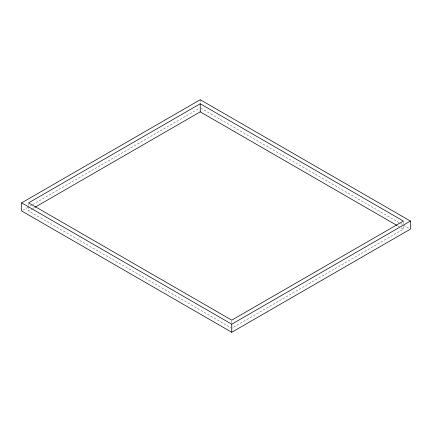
<?xml version="1.0" encoding="UTF-8"?>
<svg xmlns="http://www.w3.org/2000/svg" width="432" height="432" viewBox="0 0 432 432"><rect width="100%" height="100%" fill="white"/><g stroke="black" fill="none" stroke-linecap="round" stroke-linejoin="round"><path stroke-width="0.32" stroke-dasharray="2.16 1.62" d="M22.766 210.271L29.187 206.561M29.776 206.226L32.108 204.876M32.692 204.541L199.071 108.481M28.604 206.226L28.604 210.946L32.108 208.921M32.692 208.586L34.441 207.576M403.396 226.449L403.396 229.144L231.763 328.234L28.604 210.946M200.821 108.146L402.813 224.764M403.396 225.099L409.234 228.469M397.559 225.774L400.475 227.459M401.058 227.799L403.396 229.144M403.396 221.729L403.396 223.754M231.763 320.819L231.763 322.844M200.237 99.722L200.237 103.091M28.604 203.531L28.604 205.551"/><path stroke-width="0.65" d="M21.6 202.856L200.237 99.722L410.4 221.054L410.4 229.144L231.763 332.278L21.6 210.946L21.6 202.856L231.763 324.189L410.4 221.054M200.237 103.766L28.604 202.856L231.763 320.144L403.396 221.054L200.237 103.766L200.237 111.856L396.976 225.439M35.024 207.236L200.237 111.856M231.763 324.189L231.763 332.278"/></g></svg>
